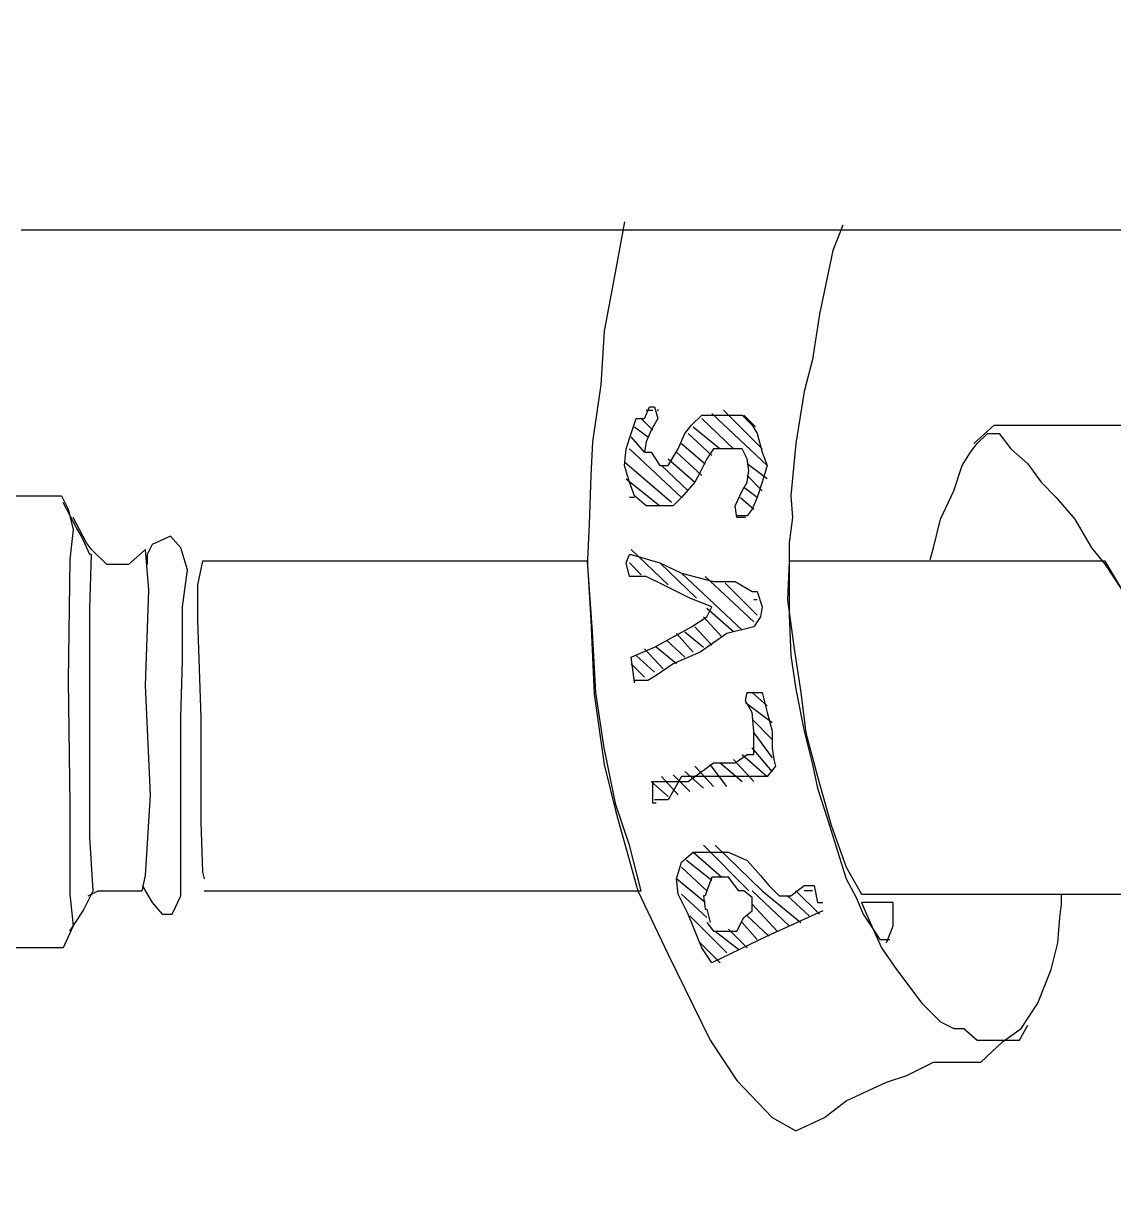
# Model space of a CAD drawing. Extents: x 748454 to 749044, y 4315881 to 4316908.
# Drawn here: x 748485.58 to 748492.07, y 4316730.29 to 4316737.29 of the extents above; entities that cross this region are included whole.
import ezdxf

# ---------------------------------------------------------------- set-up
doc = ezdxf.new("R2010")
doc.units = 0
doc.layers.get('0').update_dxf_attribs({"linetype": 'CONTINUOUS'})

msp = doc.modelspace()

# ---------------------------------------------------------------- linework, layer by layer
at = {"color": 0, "linetype": 'CONTINUOUS'}
for p, q in [((748489.16, 4316736.11), (748489.11, 4316735.83)), ((748489.16, 4316736.11), (748489.11, 4316735.83)), ((748490.46, 4316736.09), (748490.4, 4316735.94)), ((748490.46, 4316736.09), (748490.4, 4316735.94)), ((748486.18, 4316736.06), (748485.57, 4316736.06)), ((748486.18, 4316736.06), (748485.57, 4316736.06)), ((748487.2, 4316736.06), (748486.18, 4316736.06)), ((748487.2, 4316736.06), (748486.18, 4316736.06)), ((748488.07, 4316736.06), (748487.2, 4316736.06)), ((748488.07, 4316736.06), (748487.2, 4316736.06)), ((748489.16, 4316736.06), (748488.07, 4316736.06)), ((748489.16, 4316736.06), (748488.07, 4316736.06)), ((748489.42, 4316736.06), (748489.16, 4316736.06)), ((748489.42, 4316736.06), (748489.16, 4316736.06)), ((748489.97, 4316736.06), (748489.42, 4316736.06)), ((748489.97, 4316736.06), (748489.42, 4316736.06)), ((748490.45, 4316736.06), (748489.97, 4316736.06)), ((748490.45, 4316736.06), (748489.97, 4316736.06)), ((748490.82, 4316736.06), (748490.45, 4316736.06)), ((748490.82, 4316736.06), (748490.45, 4316736.06)), ((748492.02, 4316736.06), (748490.82, 4316736.06)), ((748492.02, 4316736.06), (748490.82, 4316736.06)), ((748492.2, 4316736.06), (748492.02, 4316736.06)), ((748492.2, 4316736.06), (748492.02, 4316736.06)), ((748490.4, 4316735.94), (748490.32, 4316735.56)), ((748490.4, 4316735.94), (748490.32, 4316735.56)), ((748489.11, 4316735.83), (748489.04, 4316735.46)), ((748489.11, 4316735.83), (748489.04, 4316735.46)), ((748490.32, 4316735.56), (748490.28, 4316735.29)), ((748490.32, 4316735.56), (748490.28, 4316735.29)), ((748489.04, 4316735.46), (748489.02, 4316735.14)), ((748489.04, 4316735.46), (748489.02, 4316735.14)), ((748490.28, 4316735.29), (748490.23, 4316735.1)), ((748490.28, 4316735.29), (748490.23, 4316735.1)), ((748489.02, 4316735.14), (748488.97, 4316734.8)), ((748489.02, 4316735.14), (748488.97, 4316734.8)), ((748490.23, 4316735.1), (748490.18, 4316734.79)), ((748490.23, 4316735.1), (748490.18, 4316734.79)), ((748489.28, 4316734.94), (748489.31, 4316735.01)), ((748489.28, 4316734.94), (748489.31, 4316735.01)), ((748489.29, 4316734.99), (748489.33, 4316734.99)), ((748489.29, 4316734.99), (748489.33, 4316734.99)), ((748489.31, 4316735.01), (748489.34, 4316735.01)), ((748489.31, 4316735.01), (748489.34, 4316735.01)), ((748489.34, 4316735.01), (748489.36, 4316734.94)), ((748489.34, 4316735.01), (748489.36, 4316734.94)), ((748489.56, 4316734.9), (748489.62, 4316734.96)), ((748489.56, 4316734.9), (748489.62, 4316734.96)), ((748489.62, 4316734.96), (748489.69, 4316734.96)), ((748489.62, 4316734.96), (748489.69, 4316734.96)), ((748489.68, 4316734.97), (748490.01, 4316734.66)), ((748489.68, 4316734.97), (748490.01, 4316734.66)), ((748489.69, 4316734.96), (748489.77, 4316734.96)), ((748489.69, 4316734.96), (748489.77, 4316734.96)), ((748489.98, 4316734.76), (748489.75, 4316734.99)), ((748489.98, 4316734.76), (748489.75, 4316734.99)), ((748489.77, 4316734.96), (748489.86, 4316734.96)), ((748489.77, 4316734.96), (748489.86, 4316734.96)), ((748489.86, 4316734.96), (748489.92, 4316734.9)), ((748489.86, 4316734.96), (748489.92, 4316734.9)), ((748489.87, 4316734.96), (748489.94, 4316734.89)), ((748489.87, 4316734.96), (748489.94, 4316734.89)), ((748489.2, 4316734.85), (748489.23, 4316734.94)), ((748489.2, 4316734.85), (748489.23, 4316734.94)), ((748489.22, 4316734.89), (748489.3, 4316734.83)), ((748489.22, 4316734.89), (748489.3, 4316734.83)), ((748489.23, 4316734.94), (748489.26, 4316734.94)), ((748489.23, 4316734.94), (748489.26, 4316734.94)), ((748489.33, 4316734.87), (748489.26, 4316734.94)), ((748489.26, 4316734.94), (748489.28, 4316734.94)), ((748489.33, 4316734.87), (748489.26, 4316734.94)), ((748489.26, 4316734.94), (748489.28, 4316734.94)), ((748489.36, 4316734.94), (748489.32, 4316734.87)), ((748489.36, 4316734.94), (748489.32, 4316734.87)), ((748489.52, 4316734.85), (748489.56, 4316734.9)), ((748489.52, 4316734.85), (748489.56, 4316734.9)), ((748489.57, 4316734.89), (748489.73, 4316734.76)), ((748489.57, 4316734.89), (748489.73, 4316734.76)), ((748489.81, 4316734.76), (748489.62, 4316734.94)), ((748489.81, 4316734.76), (748489.62, 4316734.94)), ((748489.92, 4316734.9), (748489.95, 4316734.85)), ((748489.92, 4316734.9), (748489.95, 4316734.85)), ((748491.24, 4316734.79), (748491.36, 4316734.9)), ((748491.24, 4316734.79), (748491.36, 4316734.9)), ((748491.36, 4316734.9), (748491.46, 4316734.9)), ((748491.36, 4316734.9), (748491.46, 4316734.9)), ((748491.46, 4316734.9), (748491.61, 4316734.9)), ((748491.46, 4316734.9), (748491.61, 4316734.9)), ((748491.61, 4316734.9), (748491.75, 4316734.9)), ((748491.61, 4316734.9), (748491.75, 4316734.9)), ((748491.75, 4316734.9), (748491.92, 4316734.9)), ((748491.75, 4316734.9), (748491.92, 4316734.9)), ((748491.92, 4316734.9), (748492.02, 4316734.9)), ((748491.92, 4316734.9), (748492.02, 4316734.9)), ((748492.02, 4316734.9), (748492.17, 4316734.9)), ((748492.02, 4316734.9), (748492.17, 4316734.9)), ((748489.17, 4316734.76), (748489.2, 4316734.85)), ((748489.17, 4316734.76), (748489.2, 4316734.85)), ((748489.28, 4316734.74), (748489.2, 4316734.83)), ((748489.28, 4316734.74), (748489.2, 4316734.83)), ((748489.32, 4316734.87), (748489.29, 4316734.8)), ((748489.32, 4316734.87), (748489.29, 4316734.8)), ((748489.48, 4316734.76), (748489.52, 4316734.85)), ((748489.48, 4316734.76), (748489.52, 4316734.85)), ((748489.68, 4316734.72), (748489.54, 4316734.85)), ((748489.68, 4316734.72), (748489.54, 4316734.85)), ((748489.95, 4316734.85), (748489.98, 4316734.74)), ((748489.95, 4316734.85), (748489.98, 4316734.74)), ((748491.26, 4316734.79), (748491.32, 4316734.85)), ((748491.26, 4316734.79), (748491.32, 4316734.85)), ((748491.32, 4316734.85), (748491.39, 4316734.85)), ((748491.32, 4316734.85), (748491.39, 4316734.85)), ((748491.39, 4316734.85), (748491.46, 4316734.76)), ((748491.39, 4316734.85), (748491.46, 4316734.76)), ((748488.97, 4316734.8), (748488.96, 4316734.6)), ((748488.97, 4316734.8), (748488.96, 4316734.6)), ((748489.16, 4316734.66), (748489.17, 4316734.76)), ((748489.16, 4316734.66), (748489.17, 4316734.76)), ((748489.19, 4316734.76), (748489.5, 4316734.47)), ((748489.19, 4316734.76), (748489.5, 4316734.47)), ((748489.29, 4316734.8), (748489.28, 4316734.74)), ((748489.29, 4316734.8), (748489.28, 4316734.74)), ((748489.42, 4316734.66), (748489.48, 4316734.76)), ((748489.42, 4316734.66), (748489.48, 4316734.76)), ((748489.5, 4316734.79), (748489.64, 4316734.67)), ((748489.5, 4316734.79), (748489.64, 4316734.67)), ((748489.69, 4316734.76), (748489.65, 4316734.7)), ((748489.69, 4316734.76), (748489.65, 4316734.7)), ((748489.75, 4316734.76), (748489.69, 4316734.76)), ((748489.75, 4316734.76), (748489.69, 4316734.76)), ((748489.81, 4316734.76), (748489.75, 4316734.76)), ((748489.81, 4316734.76), (748489.75, 4316734.76)), ((748489.86, 4316734.76), (748489.81, 4316734.76)), ((748489.86, 4316734.76), (748489.81, 4316734.76)), ((748489.89, 4316734.7), (748489.86, 4316734.76)), ((748489.89, 4316734.7), (748489.86, 4316734.76)), ((748490.18, 4316734.79), (748490.15, 4316734.48)), ((748490.18, 4316734.79), (748490.15, 4316734.48)), ((748491.22, 4316734.74), (748491.26, 4316734.79)), ((748491.22, 4316734.74), (748491.26, 4316734.79)), ((748491.46, 4316734.76), (748491.56, 4316734.67)), ((748491.46, 4316734.76), (748491.56, 4316734.67)), ((748489.44, 4316734.44), (748489.16, 4316734.68)), ((748489.44, 4316734.44), (748489.16, 4316734.68)), ((748489.28, 4316734.74), (748489.29, 4316734.74)), ((748489.28, 4316734.74), (748489.29, 4316734.74)), ((748489.29, 4316734.74), (748489.32, 4316734.74)), ((748489.29, 4316734.74), (748489.32, 4316734.74)), ((748489.32, 4316734.74), (748489.37, 4316734.66)), ((748489.32, 4316734.74), (748489.37, 4316734.66)), ((748489.42, 4316734.7), (748489.58, 4316734.56)), ((748489.42, 4316734.7), (748489.58, 4316734.56)), ((748489.62, 4316734.6), (748489.47, 4316734.74)), ((748489.62, 4316734.6), (748489.47, 4316734.74)), ((748489.65, 4316734.7), (748489.61, 4316734.62)), ((748489.65, 4316734.7), (748489.61, 4316734.62)), ((748489.9, 4316734.63), (748489.89, 4316734.7)), ((748489.9, 4316734.63), (748489.89, 4316734.7)), ((748489.98, 4316734.74), (748490.01, 4316734.66)), ((748489.98, 4316734.74), (748490.01, 4316734.66)), ((748491.17, 4316734.66), (748491.22, 4316734.74)), ((748491.17, 4316734.66), (748491.22, 4316734.74)), ((748489.19, 4316734.56), (748489.16, 4316734.66)), ((748489.19, 4316734.56), (748489.16, 4316734.66)), ((748489.37, 4316734.66), (748489.42, 4316734.66)), ((748489.37, 4316734.66), (748489.42, 4316734.66)), ((748489.54, 4316734.51), (748489.38, 4316734.66)), ((748489.54, 4316734.51), (748489.38, 4316734.66)), ((748489.61, 4316734.62), (748489.58, 4316734.56)), ((748489.61, 4316734.62), (748489.58, 4316734.56)), ((748490.01, 4316734.58), (748489.89, 4316734.67)), ((748490.01, 4316734.58), (748489.89, 4316734.67)), ((748489.89, 4316734.56), (748489.9, 4316734.63)), ((748489.89, 4316734.56), (748489.9, 4316734.63)), ((748490.01, 4316734.66), (748489.98, 4316734.56)), ((748490.01, 4316734.66), (748489.98, 4316734.56)), ((748491.12, 4316734.51), (748491.17, 4316734.66)), ((748491.12, 4316734.51), (748491.17, 4316734.66)), ((748491.56, 4316734.67), (748491.64, 4316734.56)), ((748491.56, 4316734.67), (748491.64, 4316734.56)), ((748488.96, 4316734.6), (748488.95, 4316734.31)), ((748488.96, 4316734.6), (748488.95, 4316734.31)), ((748489.17, 4316734.58), (748489.37, 4316734.42)), ((748489.17, 4316734.58), (748489.37, 4316734.42)), ((748489.22, 4316734.48), (748489.19, 4316734.56)), ((748489.22, 4316734.48), (748489.19, 4316734.56)), ((748489.58, 4316734.56), (748489.5, 4316734.47)), ((748489.58, 4316734.56), (748489.5, 4316734.47)), ((748489.86, 4316734.51), (748489.89, 4316734.56)), ((748489.86, 4316734.51), (748489.89, 4316734.56)), ((748489.89, 4316734.6), (748489.98, 4316734.51)), ((748489.89, 4316734.6), (748489.98, 4316734.51)), ((748489.98, 4316734.56), (748489.95, 4316734.47)), ((748489.98, 4316734.56), (748489.95, 4316734.47)), ((748491.64, 4316734.56), (748491.73, 4316734.47)), ((748491.64, 4316734.56), (748491.73, 4316734.47)), ((748485.09, 4316734.48), (748485.81, 4316734.48)), ((748485.09, 4316734.48), (748485.81, 4316734.48)), ((748485.81, 4316734.48), (748485.85, 4316734.4)), ((748485.81, 4316734.48), (748485.85, 4316734.4)), ((748489.22, 4316734.47), (748489.19, 4316734.47)), ((748489.22, 4316734.47), (748489.19, 4316734.47)), ((748489.29, 4316734.42), (748489.22, 4316734.48)), ((748489.29, 4316734.42), (748489.22, 4316734.48)), ((748489.5, 4316734.47), (748489.45, 4316734.42)), ((748489.5, 4316734.47), (748489.45, 4316734.42)), ((748489.82, 4316734.42), (748489.86, 4316734.51)), ((748489.82, 4316734.42), (748489.86, 4316734.51)), ((748489.85, 4316734.47), (748489.93, 4316734.4)), ((748489.85, 4316734.47), (748489.93, 4316734.4)), ((748489.95, 4316734.47), (748489.87, 4316734.53)), ((748489.95, 4316734.47), (748489.87, 4316734.53)), ((748489.95, 4316734.47), (748489.92, 4316734.4)), ((748489.95, 4316734.47), (748489.92, 4316734.4)), ((748490.15, 4316734.48), (748490.16, 4316734.35)), ((748490.15, 4316734.48), (748490.16, 4316734.35)), ((748491.04, 4316734.34), (748491.12, 4316734.51)), ((748491.04, 4316734.34), (748491.12, 4316734.51)), ((748491.73, 4316734.47), (748491.84, 4316734.34)), ((748491.73, 4316734.47), (748491.84, 4316734.34)), ((748485.9, 4316734.29), (748485.82, 4316734.44)), ((748485.9, 4316734.29), (748485.82, 4316734.44)), ((748485.85, 4316734.4), (748485.88, 4316734.28)), ((748485.85, 4316734.4), (748485.88, 4316734.28)), ((748489.39, 4316734.42), (748489.29, 4316734.42)), ((748489.39, 4316734.42), (748489.29, 4316734.42)), ((748489.45, 4316734.42), (748489.39, 4316734.42)), ((748489.45, 4316734.42), (748489.39, 4316734.42)), ((748489.83, 4316734.35), (748489.82, 4316734.42)), ((748489.83, 4316734.35), (748489.82, 4316734.42)), ((748489.92, 4316734.4), (748489.89, 4316734.36)), ((748489.92, 4316734.4), (748489.89, 4316734.36)), ((748485.96, 4316734.2), (748485.88, 4316734.35)), ((748485.96, 4316734.2), (748485.88, 4316734.35)), ((748489.87, 4316734.36), (748489.83, 4316734.36)), ((748489.87, 4316734.36), (748489.83, 4316734.36)), ((748489.85, 4316734.35), (748489.83, 4316734.35)), ((748489.85, 4316734.35), (748489.83, 4316734.35)), ((748489.87, 4316734.36), (748489.85, 4316734.36)), ((748489.87, 4316734.36), (748489.85, 4316734.36)), ((748489.88, 4316734.35), (748489.85, 4316734.35)), ((748489.88, 4316734.35), (748489.85, 4316734.35)), ((748489.89, 4316734.36), (748489.87, 4316734.36)), ((748489.89, 4316734.36), (748489.87, 4316734.36)), ((748490.16, 4316734.35), (748490.14, 4316734.2)), ((748490.16, 4316734.35), (748490.14, 4316734.2)), ((748491, 4316734.17), (748491.04, 4316734.34)), ((748491, 4316734.17), (748491.04, 4316734.34)), ((748491.84, 4316734.34), (748491.94, 4316734.17)), ((748491.84, 4316734.34), (748491.94, 4316734.17)), ((748485.88, 4316734.28), (748485.86, 4316734.1)), ((748485.88, 4316734.28), (748485.86, 4316734.1)), ((748485.93, 4316734.24), (748485.9, 4316734.29)), ((748485.93, 4316734.24), (748485.9, 4316734.29)), ((748488.95, 4316734.31), (748488.94, 4316734.1)), ((748488.95, 4316734.31), (748488.94, 4316734.1)), ((748485.98, 4316734.13), (748485.93, 4316734.24)), ((748485.98, 4316734.13), (748485.93, 4316734.24)), ((748485.99, 4316734.16), (748485.96, 4316734.2)), ((748485.99, 4316734.16), (748485.96, 4316734.2)), ((748486.35, 4316734.19), (748486.32, 4316734.13)), ((748486.35, 4316734.19), (748486.32, 4316734.13)), ((748486.46, 4316734.24), (748486.35, 4316734.19)), ((748486.46, 4316734.24), (748486.35, 4316734.19)), ((748486.52, 4316734.17), (748486.46, 4316734.24)), ((748486.52, 4316734.17), (748486.46, 4316734.24)), ((748490.14, 4316734.2), (748490.14, 4316734.08)), ((748490.14, 4316734.2), (748490.14, 4316734.08)), ((748485.98, 4316733.81), (748485.99, 4316734.13)), ((748485.99, 4316734.13), (748485.98, 4316734.13)), ((748485.98, 4316733.81), (748485.99, 4316734.13)), ((748485.99, 4316734.13), (748485.98, 4316734.13)), ((748486.08, 4316734.07), (748485.99, 4316734.16)), ((748486.08, 4316734.07), (748485.99, 4316734.16)), ((748486.31, 4316734.16), (748486.21, 4316734.07)), ((748486.31, 4316734.16), (748486.21, 4316734.07)), ((748486.33, 4316733.92), (748486.31, 4316734.16)), ((748486.33, 4316733.92), (748486.31, 4316734.16)), ((748486.32, 4316734.13), (748486.32, 4316734.07)), ((748486.32, 4316734.13), (748486.32, 4316734.07)), ((748486.56, 4316734.04), (748486.52, 4316734.17)), ((748486.56, 4316734.04), (748486.52, 4316734.17)), ((748489.17, 4316734.08), (748489.19, 4316734.13)), ((748489.17, 4316734.08), (748489.19, 4316734.13)), ((748489.19, 4316734.13), (748489.2, 4316734.13)), ((748489.19, 4316734.13), (748489.2, 4316734.13)), ((748489.2, 4316734.16), (748489.42, 4316733.95)), ((748489.2, 4316734.16), (748489.42, 4316733.95)), ((748489.2, 4316734.13), (748489.37, 4316734.08)), ((748489.2, 4316734.13), (748489.37, 4316734.08)), ((748490.98, 4316734.1), (748491, 4316734.17)), ((748490.98, 4316734.1), (748491, 4316734.17)), ((748491.94, 4316734.17), (748492.02, 4316734.07)), ((748491.94, 4316734.17), (748492.02, 4316734.07)), ((748485.86, 4316734.1), (748485.85, 4316733.38)), ((748485.86, 4316734.1), (748485.85, 4316733.38)), ((748486.21, 4316734.07), (748486.08, 4316734.07)), ((748486.21, 4316734.07), (748486.08, 4316734.07)), ((748486.65, 4316734.09), (748486.62, 4316733.95)), ((748486.65, 4316734.09), (748486.62, 4316733.95)), ((748486.7, 4316734.09), (748486.65, 4316734.09)), ((748486.7, 4316734.09), (748486.65, 4316734.09)), ((748486.89, 4316734.09), (748486.7, 4316734.09)), ((748486.89, 4316734.09), (748486.7, 4316734.09)), ((748487.29, 4316734.09), (748486.89, 4316734.09)), ((748487.29, 4316734.09), (748486.89, 4316734.09)), ((748488.32, 4316734.09), (748487.29, 4316734.09)), ((748488.32, 4316734.09), (748487.29, 4316734.09)), ((748488.94, 4316734.09), (748488.32, 4316734.09)), ((748488.94, 4316734.09), (748488.32, 4316734.09)), ((748488.94, 4316734.1), (748488.94, 4316734.07)), ((748488.94, 4316734.1), (748488.94, 4316734.07)), ((748488.95, 4316733.95), (748488.94, 4316734.09)), ((748488.95, 4316733.95), (748488.94, 4316734.09)), ((748488.94, 4316734.07), (748488.96, 4316733.74)), ((748488.94, 4316734.07), (748488.96, 4316733.74)), ((748489.19, 4316734), (748489.17, 4316734.08)), ((748489.19, 4316734), (748489.17, 4316734.08)), ((748489.26, 4316734.01), (748489.19, 4316734.08)), ((748489.26, 4316734.01), (748489.19, 4316734.08)), ((748489.37, 4316734.08), (748489.5, 4316734.02)), ((748489.59, 4316733.87), (748489.37, 4316734.08)), ((748489.37, 4316734.08), (748489.5, 4316734.02)), ((748489.59, 4316733.87), (748489.37, 4316734.08)), ((748490.14, 4316734.09), (748490.13, 4316733.86)), ((748490.14, 4316734.09), (748490.13, 4316733.86)), ((748490.23, 4316734.09), (748490.14, 4316734.09)), ((748490.23, 4316734.09), (748490.14, 4316734.09)), ((748490.14, 4316734.08), (748490.14, 4316733.77)), ((748490.14, 4316734.08), (748490.14, 4316733.77)), ((748490.58, 4316734.09), (748490.23, 4316734.09)), ((748490.58, 4316734.09), (748490.23, 4316734.09)), ((748490.97, 4316734.09), (748490.58, 4316734.09)), ((748490.97, 4316734.09), (748490.58, 4316734.09)), ((748491.26, 4316734.09), (748490.97, 4316734.09)), ((748491.26, 4316734.09), (748490.97, 4316734.09)), ((748491.77, 4316734.09), (748491.26, 4316734.09)), ((748491.77, 4316734.09), (748491.26, 4316734.09)), ((748492.02, 4316734.09), (748491.77, 4316734.09)), ((748492.02, 4316734.09), (748491.77, 4316734.09)), ((748492.17, 4316733.84), (748492.02, 4316734.09)), ((748492.17, 4316733.84), (748492.02, 4316734.09)), ((748492.02, 4316734.07), (748492.12, 4316733.92)), ((748492.02, 4316734.07), (748492.12, 4316733.92)), ((748486.53, 4316733.82), (748486.56, 4316734.04)), ((748486.53, 4316733.82), (748486.56, 4316734.04)), ((748489.24, 4316734), (748489.19, 4316734)), ((748489.24, 4316734), (748489.19, 4316734)), ((748489.29, 4316734), (748489.24, 4316734)), ((748489.29, 4316734), (748489.24, 4316734)), ((748489.39, 4316733.95), (748489.29, 4316734)), ((748489.39, 4316733.95), (748489.29, 4316734)), ((748489.5, 4316734.02), (748489.69, 4316733.97)), ((748489.5, 4316734.02), (748489.86, 4316733.68)), ((748489.5, 4316734.02), (748489.69, 4316733.97)), ((748489.5, 4316734.02), (748489.86, 4316733.68)), ((748489.93, 4316733.73), (748489.64, 4316734)), ((748489.93, 4316733.73), (748489.64, 4316734)), ((748486.31, 4316733.35), (748486.33, 4316733.92)), ((748486.31, 4316733.35), (748486.33, 4316733.92)), ((748486.62, 4316733.95), (748486.62, 4316733.74)), ((748486.62, 4316733.95), (748486.62, 4316733.74)), ((748488.97, 4316733.67), (748488.95, 4316733.95)), ((748488.97, 4316733.67), (748488.95, 4316733.95)), ((748489.55, 4316733.87), (748489.39, 4316733.95)), ((748489.55, 4316733.87), (748489.39, 4316733.95)), ((748489.69, 4316733.97), (748489.82, 4316733.97)), ((748489.69, 4316733.97), (748489.82, 4316733.97)), ((748489.76, 4316733.96), (748489.95, 4316733.77)), ((748489.76, 4316733.96), (748489.95, 4316733.77)), ((748489.82, 4316733.97), (748489.92, 4316733.91)), ((748489.82, 4316733.97), (748489.92, 4316733.91)), ((748489.92, 4316733.91), (748489.95, 4316733.91)), ((748489.92, 4316733.91), (748489.95, 4316733.91)), ((748489.95, 4316733.91), (748489.98, 4316733.82)), ((748489.95, 4316733.91), (748489.98, 4316733.82)), ((748489.68, 4316733.82), (748489.55, 4316733.87)), ((748489.68, 4316733.82), (748489.55, 4316733.87)), ((748489.95, 4316733.86), (748489.93, 4316733.86)), ((748489.95, 4316733.86), (748489.93, 4316733.86)), ((748490.13, 4316733.86), (748490.17, 4316733.57)), ((748490.13, 4316733.86), (748490.17, 4316733.57)), ((748485.98, 4316733.19), (748485.98, 4316733.81)), ((748485.98, 4316733.19), (748485.98, 4316733.81)), ((748486.53, 4316733.5), (748486.53, 4316733.82)), ((748486.53, 4316733.5), (748486.53, 4316733.82)), ((748489.65, 4316733.76), (748489.68, 4316733.82)), ((748489.65, 4316733.76), (748489.68, 4316733.82)), ((748489.81, 4316733.67), (748489.65, 4316733.81)), ((748489.81, 4316733.67), (748489.65, 4316733.81)), ((748489.98, 4316733.82), (748489.97, 4316733.76)), ((748489.98, 4316733.82), (748489.97, 4316733.76)), ((748490.14, 4316733.77), (748490.15, 4316733.53)), ((748490.14, 4316733.77), (748490.15, 4316733.53)), ((748486.62, 4316733.74), (748486.64, 4316733.16)), ((748486.62, 4316733.74), (748486.64, 4316733.16)), ((748488.96, 4316733.74), (748488.98, 4316733.3)), ((748488.96, 4316733.74), (748488.98, 4316733.3)), ((748489.34, 4316733.58), (748489.56, 4316733.7)), ((748489.34, 4316733.58), (748489.56, 4316733.7)), ((748489.56, 4316733.7), (748489.65, 4316733.76)), ((748489.56, 4316733.7), (748489.65, 4316733.76)), ((748489.68, 4316733.59), (748489.58, 4316733.7)), ((748489.68, 4316733.59), (748489.58, 4316733.7)), ((748489.63, 4316733.76), (748489.74, 4316733.64)), ((748489.63, 4316733.76), (748489.74, 4316733.64)), ((748489.93, 4316733.7), (748489.77, 4316733.66)), ((748489.93, 4316733.7), (748489.77, 4316733.66)), ((748489.97, 4316733.76), (748489.93, 4316733.7)), ((748489.97, 4316733.76), (748489.93, 4316733.7)), ((748488.99, 4316733.31), (748488.97, 4316733.67)), ((748488.99, 4316733.31), (748488.97, 4316733.67)), ((748489.57, 4316733.55), (748489.47, 4316733.66)), ((748489.57, 4316733.55), (748489.47, 4316733.66)), ((748489.52, 4316733.67), (748489.63, 4316733.58)), ((748489.52, 4316733.67), (748489.63, 4316733.58)), ((748489.77, 4316733.66), (748489.61, 4316733.55)), ((748489.77, 4316733.66), (748489.61, 4316733.55)), ((748489.2, 4316733.52), (748489.34, 4316733.58)), ((748489.2, 4316733.52), (748489.34, 4316733.58)), ((748489.28, 4316733.57), (748489.39, 4316733.45)), ((748489.28, 4316733.57), (748489.39, 4316733.45)), ((748489.47, 4316733.48), (748489.35, 4316733.58)), ((748489.47, 4316733.48), (748489.35, 4316733.58)), ((748489.41, 4316733.62), (748489.52, 4316733.52)), ((748489.41, 4316733.62), (748489.52, 4316733.52)), ((748490.17, 4316733.57), (748490.21, 4316733.31)), ((748490.17, 4316733.57), (748490.21, 4316733.31)), ((748486.52, 4316733.16), (748486.53, 4316733.5)), ((748486.52, 4316733.16), (748486.53, 4316733.5)), ((748489.22, 4316733.37), (748489.2, 4316733.52)), ((748489.22, 4316733.37), (748489.2, 4316733.52)), ((748489.34, 4316733.43), (748489.23, 4316733.53)), ((748489.34, 4316733.43), (748489.23, 4316733.53)), ((748489.61, 4316733.55), (748489.45, 4316733.48)), ((748489.61, 4316733.55), (748489.45, 4316733.48)), ((748490.15, 4316733.53), (748490.18, 4316733.33)), ((748490.15, 4316733.53), (748490.18, 4316733.33)), ((748489.2, 4316733.48), (748489.28, 4316733.4)), ((748489.2, 4316733.48), (748489.28, 4316733.4)), ((748489.45, 4316733.48), (748489.35, 4316733.41)), ((748489.45, 4316733.48), (748489.35, 4316733.41)), ((748485.85, 4316733.38), (748485.86, 4316732.64)), ((748485.85, 4316733.38), (748485.86, 4316732.64)), ((748486.34, 4316732.7), (748486.31, 4316733.35)), ((748486.34, 4316732.7), (748486.31, 4316733.35)), ((748489.25, 4316733.38), (748489.22, 4316733.38)), ((748489.25, 4316733.38), (748489.22, 4316733.38)), ((748489.3, 4316733.38), (748489.25, 4316733.38)), ((748489.3, 4316733.38), (748489.25, 4316733.38)), ((748489.35, 4316733.41), (748489.3, 4316733.38)), ((748489.35, 4316733.41), (748489.3, 4316733.38)), ((748488.98, 4316733.3), (748489.04, 4316732.88)), ((748488.98, 4316733.3), (748489.04, 4316732.88)), ((748489.04, 4316732.98), (748488.99, 4316733.31)), ((748489.04, 4316732.98), (748488.99, 4316733.31)), ((748489.88, 4316733.26), (748489.89, 4316733.31)), ((748489.88, 4316733.26), (748489.89, 4316733.31)), ((748489.89, 4316733.31), (748489.95, 4316733.31)), ((748489.89, 4316733.31), (748489.95, 4316733.31)), ((748490.01, 4316733.23), (748489.92, 4316733.31)), ((748490.01, 4316733.23), (748489.92, 4316733.31)), ((748489.95, 4316733.31), (748489.98, 4316733.31)), ((748489.95, 4316733.31), (748489.98, 4316733.31)), ((748489.98, 4316733.31), (748490.01, 4316733.19)), ((748489.98, 4316733.31), (748490.01, 4316733.19)), ((748490.18, 4316733.33), (748490.23, 4316733.08)), ((748490.18, 4316733.33), (748490.23, 4316733.08)), ((748490.21, 4316733.31), (748490.24, 4316733.07)), ((748490.21, 4316733.31), (748490.24, 4316733.07)), ((748489.92, 4316733.19), (748489.88, 4316733.26)), ((748489.92, 4316733.19), (748489.88, 4316733.26)), ((748489.88, 4316733.25), (748490.04, 4316733.13)), ((748489.88, 4316733.25), (748490.04, 4316733.13)), ((748485.98, 4316732.45), (748485.98, 4316733.19)), ((748485.98, 4316732.45), (748485.98, 4316733.19)), ((748486.52, 4316732.7), (748486.52, 4316733.16)), ((748486.52, 4316732.7), (748486.52, 4316733.16)), ((748486.64, 4316733.16), (748486.64, 4316732.78)), ((748486.64, 4316733.16), (748486.64, 4316732.78)), ((748489.93, 4316733.08), (748489.92, 4316733.19)), ((748489.93, 4316733.08), (748489.92, 4316733.19)), ((748490.04, 4316733.03), (748489.92, 4316733.15)), ((748490.04, 4316733.03), (748489.92, 4316733.15)), ((748490.01, 4316733.19), (748490.04, 4316733.08)), ((748490.01, 4316733.19), (748490.04, 4316733.08)), ((748489.93, 4316732.94), (748489.93, 4316733.08)), ((748489.93, 4316732.94), (748489.93, 4316733.08)), ((748489.93, 4316733.07), (748490.04, 4316732.92)), ((748489.93, 4316733.07), (748490.04, 4316732.92)), ((748490.04, 4316733.08), (748490.04, 4316732.98)), ((748490.04, 4316733.08), (748490.04, 4316732.98)), ((748490.23, 4316733.08), (748490.28, 4316732.88)), ((748490.23, 4316733.08), (748490.28, 4316732.88)), ((748490.24, 4316733.07), (748490.31, 4316732.81)), ((748490.24, 4316733.07), (748490.31, 4316732.81)), ((748489.11, 4316732.64), (748489.04, 4316732.98)), ((748489.11, 4316732.64), (748489.04, 4316732.98)), ((748489.82, 4316732.89), (748489.89, 4316732.94)), ((748489.82, 4316732.89), (748489.89, 4316732.94)), ((748489.86, 4316732.94), (748490.01, 4316732.81)), ((748489.86, 4316732.94), (748490.01, 4316732.81)), ((748489.89, 4316732.94), (748489.93, 4316732.94)), ((748489.89, 4316732.94), (748489.93, 4316732.94)), ((748490.04, 4316732.84), (748489.92, 4316732.98)), ((748490.04, 4316732.84), (748489.92, 4316732.98)), ((748490.04, 4316732.98), (748490.05, 4316732.91)), ((748490.04, 4316732.98), (748490.05, 4316732.91)), ((748489.04, 4316732.88), (748489.11, 4316732.6)), ((748489.04, 4316732.88), (748489.11, 4316732.6)), ((748489.54, 4316732.78), (748489.69, 4316732.89)), ((748489.54, 4316732.78), (748489.69, 4316732.89)), ((748489.58, 4316732.87), (748489.69, 4316732.75)), ((748489.58, 4316732.87), (748489.69, 4316732.75)), ((748489.77, 4316732.75), (748489.67, 4316732.88)), ((748489.77, 4316732.75), (748489.67, 4316732.88)), ((748489.69, 4316732.89), (748489.82, 4316732.89)), ((748489.69, 4316732.89), (748489.82, 4316732.89)), ((748489.73, 4316732.89), (748489.86, 4316732.78)), ((748489.73, 4316732.89), (748489.86, 4316732.78)), ((748489.93, 4316732.78), (748489.81, 4316732.91)), ((748489.93, 4316732.78), (748489.81, 4316732.91)), ((748490.06, 4316732.87), (748490.01, 4316732.81)), ((748490.06, 4316732.87), (748490.01, 4316732.81)), ((748490.05, 4316732.91), (748490.06, 4316732.87)), ((748490.05, 4316732.91), (748490.06, 4316732.87)), ((748490.28, 4316732.88), (748490.31, 4316732.74)), ((748490.28, 4316732.88), (748490.31, 4316732.74)), ((748489.48, 4316732.7), (748489.38, 4316732.81)), ((748489.48, 4316732.7), (748489.38, 4316732.81)), ((748489.5, 4316732.81), (748489.42, 4316732.67)), ((748489.5, 4316732.81), (748489.42, 4316732.67)), ((748489.45, 4316732.82), (748489.55, 4316732.72)), ((748489.45, 4316732.82), (748489.55, 4316732.72)), ((748489.61, 4316732.81), (748489.5, 4316732.81)), ((748489.61, 4316732.81), (748489.5, 4316732.81)), ((748489.63, 4316732.74), (748489.52, 4316732.84)), ((748489.63, 4316732.74), (748489.52, 4316732.84)), ((748489.81, 4316732.81), (748489.61, 4316732.81)), ((748489.81, 4316732.81), (748489.61, 4316732.81)), ((748489.9, 4316732.81), (748489.81, 4316732.81)), ((748489.9, 4316732.81), (748489.81, 4316732.81)), ((748490.01, 4316732.81), (748489.9, 4316732.81)), ((748490.01, 4316732.81), (748489.9, 4316732.81)), ((748490.31, 4316732.81), (748490.39, 4316732.52)), ((748490.31, 4316732.81), (748490.39, 4316732.52)), ((748486.64, 4316732.78), (748486.64, 4316732.54)), ((748486.64, 4316732.78), (748486.64, 4316732.54)), ((748489.32, 4316732.78), (748489.42, 4316732.69)), ((748489.32, 4316732.78), (748489.42, 4316732.69)), ((748489.33, 4316732.65), (748489.33, 4316732.78)), ((748489.33, 4316732.78), (748489.42, 4316732.78)), ((748489.33, 4316732.65), (748489.33, 4316732.78)), ((748489.33, 4316732.78), (748489.42, 4316732.78)), ((748489.42, 4316732.78), (748489.54, 4316732.78)), ((748489.42, 4316732.78), (748489.54, 4316732.78)), ((748490.31, 4316732.74), (748490.37, 4316732.55)), ((748490.31, 4316732.74), (748490.37, 4316732.55)), ((748486.31, 4316732.22), (748486.34, 4316732.7)), ((748486.31, 4316732.22), (748486.34, 4316732.7)), ((748486.52, 4316732.27), (748486.52, 4316732.7)), ((748486.52, 4316732.27), (748486.52, 4316732.7)), ((748489.35, 4316732.65), (748489.33, 4316732.65)), ((748489.35, 4316732.65), (748489.33, 4316732.65)), ((748489.42, 4316732.67), (748489.34, 4316732.67)), ((748489.42, 4316732.67), (748489.34, 4316732.67)), ((748485.86, 4316732.64), (748485.86, 4316732.11)), ((748485.86, 4316732.64), (748485.86, 4316732.11)), ((748489.19, 4316732.4), (748489.11, 4316732.64)), ((748489.19, 4316732.4), (748489.11, 4316732.64)), ((748489.11, 4316732.6), (748489.17, 4316732.38)), ((748489.11, 4316732.6), (748489.17, 4316732.38)), ((748486.64, 4316732.54), (748486.65, 4316732.24)), ((748486.64, 4316732.54), (748486.65, 4316732.24)), ((748490.37, 4316732.55), (748490.43, 4316732.36)), ((748490.37, 4316732.55), (748490.43, 4316732.36)), ((748490.39, 4316732.52), (748490.48, 4316732.27)), ((748490.39, 4316732.52), (748490.48, 4316732.27)), ((748486, 4316732.13), (748485.98, 4316732.45)), ((748486, 4316732.13), (748485.98, 4316732.45)), ((748489.17, 4316732.38), (748489.24, 4316732.13)), ((748489.17, 4316732.38), (748489.24, 4316732.13)), ((748489.26, 4316732.13), (748489.19, 4316732.4)), ((748489.26, 4316732.13), (748489.19, 4316732.4)), ((748489.9, 4316732.13), (748489.63, 4316732.4)), ((748489.9, 4316732.13), (748489.63, 4316732.4)), ((748489.7, 4316732.4), (748489.98, 4316732.13)), ((748489.7, 4316732.4), (748489.98, 4316732.13)), ((748489.47, 4316732.2), (748489.5, 4316732.3)), ((748489.47, 4316732.2), (748489.5, 4316732.3)), ((748489.5, 4316732.3), (748489.57, 4316732.36)), ((748489.5, 4316732.3), (748489.57, 4316732.36)), ((748489.68, 4316732.19), (748489.53, 4316732.31)), ((748489.68, 4316732.19), (748489.53, 4316732.31)), ((748489.57, 4316732.36), (748489.64, 4316732.36)), ((748489.57, 4316732.36), (748489.74, 4316732.21)), ((748489.57, 4316732.36), (748489.64, 4316732.36)), ((748489.57, 4316732.36), (748489.74, 4316732.21)), ((748489.64, 4316732.36), (748489.7, 4316732.36)), ((748489.64, 4316732.36), (748489.7, 4316732.36)), ((748489.7, 4316732.36), (748489.78, 4316732.36)), ((748489.7, 4316732.36), (748489.78, 4316732.36)), ((748489.78, 4316732.36), (748489.89, 4316732.31)), ((748489.78, 4316732.36), (748489.89, 4316732.31)), ((748489.89, 4316732.31), (748489.97, 4316732.22)), ((748489.89, 4316732.31), (748489.97, 4316732.22)), ((748490.43, 4316732.36), (748490.48, 4316732.2)), ((748490.43, 4316732.36), (748490.48, 4316732.2)), ((748486.52, 4316732.1), (748486.52, 4316732.27)), ((748486.52, 4316732.1), (748486.52, 4316732.27)), ((748486.65, 4316732.24), (748486.66, 4316732.2)), ((748486.65, 4316732.24), (748486.66, 4316732.2)), ((748489.5, 4316732.27), (748489.65, 4316732.13)), ((748489.5, 4316732.27), (748489.65, 4316732.13)), ((748490.48, 4316732.27), (748490.57, 4316732.11)), ((748490.48, 4316732.27), (748490.57, 4316732.11)), ((748486.29, 4316732.13), (748486.31, 4316732.22)), ((748486.29, 4316732.13), (748486.31, 4316732.22)), ((748486.29, 4316732.16), (748486.35, 4316732.06)), ((748486.29, 4316732.16), (748486.35, 4316732.06)), ((748489.64, 4316732.06), (748489.47, 4316732.2)), ((748489.48, 4316732.11), (748489.47, 4316732.2)), ((748489.64, 4316732.06), (748489.47, 4316732.2)), ((748489.48, 4316732.11), (748489.47, 4316732.2)), ((748489.68, 4316732.21), (748489.65, 4316732.13)), ((748489.68, 4316732.21), (748489.65, 4316732.13)), ((748489.73, 4316732.21), (748489.68, 4316732.21)), ((748489.73, 4316732.21), (748489.68, 4316732.21)), ((748489.78, 4316732.21), (748489.73, 4316732.21)), ((748489.78, 4316732.21), (748489.73, 4316732.21)), ((748489.84, 4316732.13), (748489.78, 4316732.21)), ((748489.84, 4316732.13), (748489.78, 4316732.21)), ((748489.97, 4316732.22), (748490.02, 4316732.16)), ((748489.97, 4316732.22), (748490.02, 4316732.16)), ((748490.02, 4316732.16), (748490.08, 4316732.1)), ((748490.02, 4316732.16), (748490.08, 4316732.1)), ((748490.15, 4316732.1), (748490.23, 4316732.16)), ((748490.15, 4316732.1), (748490.23, 4316732.16)), ((748490.23, 4316732.16), (748490.26, 4316732.16)), ((748490.23, 4316732.16), (748490.26, 4316732.16)), ((748490.26, 4316732.16), (748490.29, 4316732.16)), ((748490.26, 4316732.16), (748490.29, 4316732.16)), ((748490.29, 4316732.16), (748490.31, 4316732.06)), ((748490.29, 4316732.16), (748490.31, 4316732.06)), ((748490.48, 4316732.2), (748490.54, 4316732.09)), ((748490.48, 4316732.2), (748490.54, 4316732.09)), ((748485.86, 4316732.11), (748485.88, 4316731.92)), ((748485.86, 4316732.11), (748485.88, 4316731.92)), ((748485.94, 4316732.01), (748486, 4316732.13)), ((748485.94, 4316732.01), (748486, 4316732.13)), ((748485.97, 4316732.1), (748486.03, 4316732.13)), ((748485.97, 4316732.1), (748486.03, 4316732.13)), ((748486.03, 4316732.13), (748486.13, 4316732.13)), ((748486.03, 4316732.13), (748486.13, 4316732.13)), ((748486.13, 4316732.13), (748486.26, 4316732.13)), ((748486.13, 4316732.13), (748486.26, 4316732.13)), ((748486.26, 4316732.13), (748486.29, 4316732.13)), ((748486.26, 4316732.13), (748486.29, 4316732.13)), ((748486.47, 4316731.99), (748486.52, 4316732.1)), ((748486.47, 4316731.99), (748486.52, 4316732.1)), ((748486.66, 4316732.13), (748486.7, 4316732.13)), ((748486.66, 4316732.13), (748486.7, 4316732.13)), ((748486.7, 4316732.13), (748488.07, 4316732.13)), ((748486.7, 4316732.13), (748488.07, 4316732.13)), ((748488.07, 4316732.13), (748489.26, 4316732.13)), ((748488.07, 4316732.13), (748489.26, 4316732.13)), ((748489.24, 4316732.13), (748489.42, 4316731.75)), ((748489.24, 4316732.13), (748489.42, 4316731.75)), ((748489.54, 4316731.99), (748489.48, 4316732.11)), ((748489.54, 4316731.99), (748489.48, 4316732.11)), ((748489.5, 4316732.11), (748489.65, 4316731.97)), ((748489.5, 4316732.11), (748489.65, 4316731.97)), ((748489.64, 4316732.1), (748489.63, 4316732.1)), ((748489.63, 4316732.1), (748489.64, 4316732.02)), ((748489.64, 4316732.1), (748489.63, 4316732.1)), ((748489.63, 4316732.1), (748489.64, 4316732.02)), ((748489.65, 4316732.13), (748489.64, 4316732.1)), ((748489.65, 4316732.13), (748489.64, 4316732.1)), ((748489.87, 4316732.13), (748489.84, 4316732.13)), ((748489.87, 4316732.13), (748489.84, 4316732.13)), ((748489.92, 4316732.09), (748489.87, 4316732.13)), ((748489.92, 4316732.09), (748489.87, 4316732.13)), ((748490.14, 4316731.92), (748489.92, 4316732.13)), ((748490.14, 4316731.92), (748489.92, 4316732.13)), ((748489.92, 4316732.01), (748489.92, 4316732.09)), ((748489.92, 4316732.01), (748489.92, 4316732.09)), ((748489.98, 4316732.13), (748490.21, 4316731.94)), ((748489.98, 4316732.13), (748490.21, 4316731.94)), ((748490.08, 4316732.1), (748490.15, 4316732.1)), ((748490.08, 4316732.1), (748490.15, 4316732.1)), ((748490.26, 4316731.98), (748490.13, 4316732.1)), ((748490.26, 4316731.98), (748490.13, 4316732.1)), ((748490.18, 4316732.13), (748490.32, 4316731.99)), ((748490.18, 4316732.13), (748490.32, 4316731.99)), ((748490.28, 4316732.13), (748490.23, 4316732.13)), ((748490.28, 4316732.13), (748490.23, 4316732.13)), ((748490.54, 4316732.09), (748490.58, 4316731.99)), ((748490.54, 4316732.09), (748490.58, 4316731.99)), ((748490.57, 4316732.11), (748491.17, 4316732.11)), ((748490.57, 4316732.11), (748490.63, 4316732.11)), ((748490.57, 4316732.11), (748491.17, 4316732.11)), ((748490.57, 4316732.11), (748490.63, 4316732.11)), ((748491.17, 4316732.11), (748491.83, 4316732.11)), ((748491.17, 4316732.11), (748491.83, 4316732.11)), ((748491.76, 4316732.05), (748491.76, 4316732.11)), ((748491.76, 4316732.05), (748491.76, 4316732.11)), ((748491.83, 4316732.11), (748492.63, 4316732.11)), ((748491.83, 4316732.11), (748492.63, 4316732.11)), ((748486.35, 4316732.06), (748486.41, 4316731.99)), ((748486.35, 4316732.06), (748486.41, 4316731.99)), ((748489.64, 4316732.02), (748489.65, 4316732.02)), ((748489.64, 4316732.02), (748489.65, 4316732.02)), ((748489.65, 4316732.02), (748489.67, 4316731.94)), ((748489.65, 4316732.02), (748489.67, 4316731.94)), ((748489.92, 4316732.05), (748490.07, 4316731.89)), ((748489.92, 4316732.05), (748490.07, 4316731.89)), ((748490.31, 4316732.06), (748490.34, 4316732.06)), ((748490.31, 4316732.06), (748490.34, 4316732.06)), ((748490.6, 4316732.06), (748490.57, 4316732.06)), ((748490.57, 4316732.06), (748490.6, 4316731.99)), ((748490.6, 4316732.06), (748490.57, 4316732.06)), ((748490.57, 4316732.06), (748490.6, 4316731.99)), ((748490.66, 4316732.06), (748490.6, 4316732.06)), ((748490.66, 4316732.06), (748490.6, 4316732.06)), ((748490.72, 4316732.06), (748490.66, 4316732.06)), ((748490.72, 4316732.06), (748490.66, 4316732.06)), ((748490.76, 4316732.06), (748490.72, 4316732.06)), ((748490.76, 4316732.06), (748490.72, 4316732.06)), ((748490.76, 4316731.99), (748490.76, 4316732.06)), ((748490.76, 4316731.99), (748490.76, 4316732.06)), ((748491.75, 4316731.97), (748491.76, 4316732.05)), ((748491.75, 4316731.97), (748491.76, 4316732.05)), ((748485.86, 4316731.89), (748485.94, 4316732.01)), ((748485.86, 4316731.89), (748485.94, 4316732.01)), ((748486.41, 4316731.99), (748486.47, 4316731.99)), ((748486.41, 4316731.99), (748486.47, 4316731.99)), ((748489.62, 4316731.79), (748489.54, 4316731.99)), ((748489.62, 4316731.79), (748489.54, 4316731.99)), ((748489.77, 4316731.76), (748489.55, 4316731.98)), ((748489.77, 4316731.76), (748489.55, 4316731.98)), ((748489.83, 4316731.89), (748489.87, 4316731.97)), ((748489.83, 4316731.89), (748489.87, 4316731.97)), ((748489.87, 4316731.97), (748489.92, 4316732.01)), ((748489.87, 4316731.97), (748489.92, 4316732.01)), ((748490.02, 4316731.86), (748489.89, 4316731.98)), ((748490.02, 4316731.86), (748489.89, 4316731.98)), ((748490.34, 4316732.01), (748490.01, 4316731.86)), ((748490.34, 4316732.01), (748490.01, 4316731.86)), ((748490.58, 4316731.99), (748490.64, 4316731.9)), ((748490.58, 4316731.99), (748490.64, 4316731.9)), ((748490.6, 4316731.99), (748490.64, 4316731.9)), ((748490.6, 4316731.99), (748490.64, 4316731.9)), ((748490.76, 4316731.92), (748490.76, 4316731.99)), ((748490.76, 4316731.92), (748490.76, 4316731.99)), ((748491.74, 4316731.82), (748491.75, 4316731.97)), ((748491.74, 4316731.82), (748491.75, 4316731.97)), ((748485.88, 4316731.92), (748485.82, 4316731.79)), ((748485.88, 4316731.92), (748485.82, 4316731.79)), ((748489.65, 4316731.94), (748489.69, 4316731.89)), ((748489.65, 4316731.94), (748489.69, 4316731.89)), ((748489.69, 4316731.89), (748489.76, 4316731.89)), ((748489.69, 4316731.89), (748489.76, 4316731.89)), ((748489.7, 4316731.89), (748489.84, 4316731.78)), ((748489.7, 4316731.89), (748489.84, 4316731.78)), ((748489.76, 4316731.89), (748489.83, 4316731.89)), ((748489.76, 4316731.89), (748489.83, 4316731.89)), ((748489.89, 4316731.79), (748489.78, 4316731.9)), ((748489.89, 4316731.79), (748489.78, 4316731.9)), ((748489.86, 4316731.94), (748489.95, 4316731.84)), ((748489.86, 4316731.94), (748489.95, 4316731.84)), ((748490.64, 4316731.9), (748490.69, 4316731.79)), ((748490.64, 4316731.9), (748490.68, 4316731.84)), ((748490.64, 4316731.9), (748490.69, 4316731.79)), ((748490.64, 4316731.9), (748490.68, 4316731.84)), ((748490.72, 4316731.82), (748490.76, 4316731.92)), ((748490.72, 4316731.82), (748490.76, 4316731.92)), ((748489.61, 4316731.82), (748489.73, 4316731.7)), ((748489.61, 4316731.82), (748489.73, 4316731.7)), ((748490.01, 4316731.86), (748489.68, 4316731.7)), ((748490.01, 4316731.86), (748489.68, 4316731.7)), ((748490.68, 4316731.84), (748490.74, 4316731.84)), ((748490.68, 4316731.84), (748490.74, 4316731.84)), ((748491.7, 4316731.66), (748491.74, 4316731.82)), ((748491.7, 4316731.66), (748491.74, 4316731.82)), ((748485.82, 4316731.79), (748485.54, 4316731.79)), ((748485.82, 4316731.79), (748485.54, 4316731.79)), ((748489.42, 4316731.75), (748489.67, 4316731.24)), ((748489.42, 4316731.75), (748489.67, 4316731.24)), ((748489.68, 4316731.7), (748489.62, 4316731.79)), ((748489.68, 4316731.7), (748489.62, 4316731.79)), ((748490.69, 4316731.79), (748490.78, 4316731.66)), ((748490.69, 4316731.79), (748490.78, 4316731.66)), ((748490.78, 4316731.66), (748490.93, 4316731.46)), ((748490.78, 4316731.66), (748490.93, 4316731.46)), ((748491.62, 4316731.46), (748491.7, 4316731.66)), ((748491.62, 4316731.46), (748491.7, 4316731.66)), ((748490.93, 4316731.46), (748491.04, 4316731.35)), ((748490.93, 4316731.46), (748491.04, 4316731.35)), ((748491.52, 4316731.31), (748491.62, 4316731.46)), ((748491.52, 4316731.31), (748491.62, 4316731.46)), ((748491.04, 4316731.35), (748491.12, 4316731.31)), ((748491.04, 4316731.35), (748491.12, 4316731.31)), ((748491.51, 4316731.24), (748491.56, 4316731.33)), ((748491.51, 4316731.24), (748491.56, 4316731.33)), ((748491.12, 4316731.31), (748491.18, 4316731.31)), ((748491.12, 4316731.31), (748491.18, 4316731.31)), ((748491.18, 4316731.31), (748491.26, 4316731.24)), ((748491.18, 4316731.31), (748491.26, 4316731.24)), ((748491.41, 4316731.23), (748491.52, 4316731.31)), ((748491.41, 4316731.23), (748491.52, 4316731.31)), ((748489.67, 4316731.24), (748489.83, 4316731)), ((748489.67, 4316731.24), (748489.83, 4316731)), ((748491.26, 4316731.24), (748491.35, 4316731.24)), ((748491.26, 4316731.24), (748491.35, 4316731.24)), ((748491.28, 4316731.11), (748491.41, 4316731.23)), ((748491.28, 4316731.11), (748491.41, 4316731.23)), ((748491.35, 4316731.24), (748491.41, 4316731.24)), ((748491.35, 4316731.24), (748491.41, 4316731.24)), ((748491.41, 4316731.24), (748491.51, 4316731.24)), ((748491.41, 4316731.24), (748491.51, 4316731.24)), ((748490.84, 4316731.03), (748491, 4316731.11)), ((748490.84, 4316731.03), (748491, 4316731.11)), ((748491, 4316731.11), (748491.14, 4316731.11)), ((748491, 4316731.11), (748491.14, 4316731.11)), ((748491.14, 4316731.11), (748491.28, 4316731.11)), ((748491.14, 4316731.11), (748491.28, 4316731.11)), ((748489.83, 4316731), (748490.04, 4316730.78)), ((748489.83, 4316731), (748490.04, 4316730.78)), ((748490.48, 4316730.88), (748490.72, 4316730.99)), ((748490.48, 4316730.88), (748490.72, 4316730.99)), ((748490.72, 4316730.99), (748490.84, 4316731.03)), ((748490.72, 4316730.99), (748490.84, 4316731.03)), ((748490.35, 4316730.78), (748490.48, 4316730.88)), ((748490.35, 4316730.78), (748490.48, 4316730.88)), ((748490.04, 4316730.78), (748490.18, 4316730.7)), ((748490.04, 4316730.78), (748490.18, 4316730.7)), ((748490.18, 4316730.7), (748490.35, 4316730.78)), ((748490.18, 4316730.7), (748490.35, 4316730.78))]:
    msp.add_line(p, q, dxfattribs=at)
for p in [(748489.36, 4316734.99), (748489.36, 4316734.99), (748489.22, 4316733.37), (748489.22, 4316733.37)]:
    msp.add_point(p, dxfattribs=at)

# ---------------------------------------------------------------- meshes
mesh = msp.add_polyface(dxfattribs=at)
corners = [(748454.5, 4315881), (748454.5, 4315881), (748454.5, 4316071.9618), (748762.5, 4315881), (748454.5, 4316246.4935), (749044, 4315881), (748454.5, 4316907.5), (749044, 4316542.0065), (749044, 4316907.5)]
mesh.append_faces([[corners[k] for k in face] for face in [(0, 1, 3, 2), (2, 3, 5, 4), (4, 5, 7, 6), (6, 7, 8, 8)]], dxfattribs={"vtx0": -1, "vtx2": -1, "color": 0})
mesh = msp.add_polyface(dxfattribs=at)
corners = [(748464.5, 4316721), (748464.5, 4316721), (748464.5, 4316895.2713), (748745.58, 4316721), (748464.5, 4316901.5), (748745.58, 4316727.2287), (748745.58, 4316901.5)]
mesh.append_faces([[corners[k] for k in face] for face in [(0, 1, 3, 2), (2, 3, 5, 4), (4, 5, 6, 6)]], dxfattribs={"vtx0": -1, "vtx2": -1, "color": 0})

doc.saveas('drawing.dxf')
